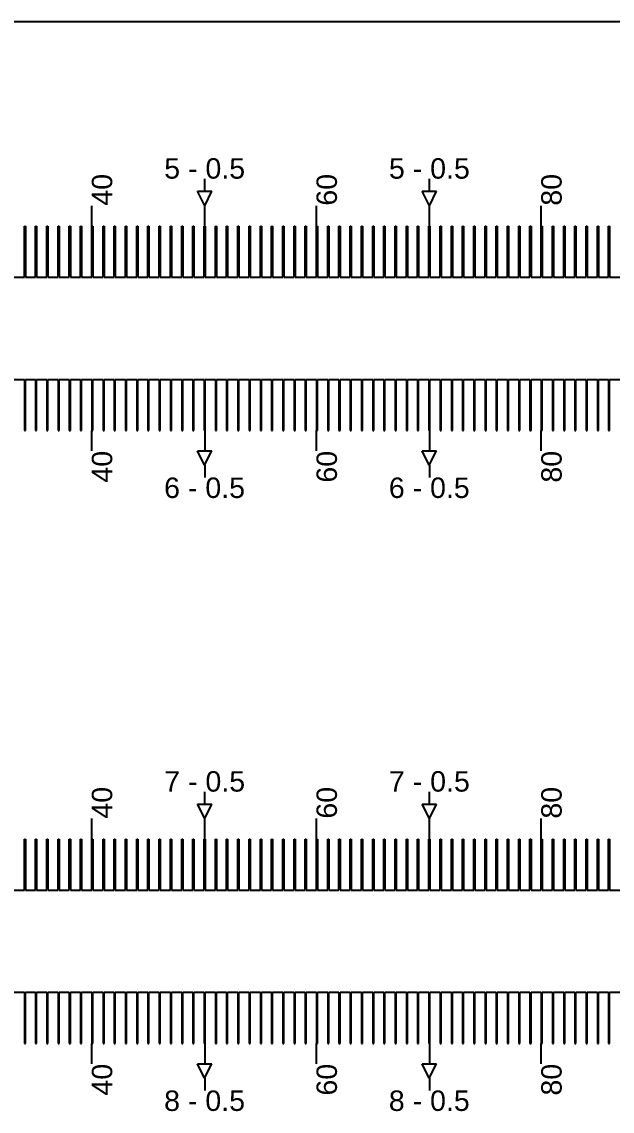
# Model space of a CAD drawing. Extents: x -119394 to 128420, y 74496 to 185496.
# Drawn here: x 41166 to 41455, y 112263 to 112796 of the extents above; entities that cross this region are included whole.
import ezdxf

# ---------------------------------------------------------------- set-up
doc = ezdxf.new("R2010")
doc.units = 13
doc.layers.add('CL - Label-1', color=120, linetype='Continuous')
doc.layers.add('CL - Label-2', color=132, linetype='Continuous')
doc.layers.add('CL - Sub-Micro', color=7, linetype='Continuous', true_color=0x47d1ff)
doc.styles.get("Standard").update_dxf_attribs({"font": 'arial.ttf'})

msp = doc.modelspace()

# ---------------------------------------------------------------- linework, layer by layer
for p, q in [((46680.29, 112795.86), (38030.29, 112795.86)), ((41255.54, 112712.94), (41255.54, 112718.94)), ((41365.54, 112712.94), (41365.54, 112718.94)), ((41200.29, 112695.86), (41200.29, 112705.86)), ((41255.54, 112695.86), (41255.54, 112705.86)), ((41310.29, 112695.86), (41310.29, 112705.86)), ((41365.54, 112695.86), (41365.54, 112705.86)), ((41420.29, 112695.86), (41420.29, 112705.86)), ((41200.29, 112585.86), (41200.29, 112595.86)), ((41255.54, 112595.86), (41255.54, 112585.86)), ((41310.29, 112585.86), (41310.29, 112595.86)), ((41365.54, 112595.86), (41365.54, 112585.86)), ((41420.29, 112585.86), (41420.29, 112595.86)), ((41255.54, 112578.79), (41255.54, 112572.79)), ((41365.54, 112578.79), (41365.54, 112572.79)), ((41255.54, 112412.94), (41255.54, 112418.94)), ((41365.54, 112412.94), (41365.54, 112418.94)), ((41200.29, 112395.86), (41200.29, 112405.86)), ((41255.54, 112395.86), (41255.54, 112405.86)), ((41310.29, 112395.86), (41310.29, 112405.86)), ((41365.54, 112395.86), (41365.54, 112405.86)), ((41420.29, 112395.86), (41420.29, 112405.86)), ((41200.29, 112285.86), (41200.29, 112295.86)), ((41255.54, 112295.86), (41255.54, 112285.86)), ((41310.29, 112285.86), (41310.29, 112295.86)), ((41365.54, 112295.86), (41365.54, 112285.86)), ((41420.29, 112285.86), (41420.29, 112295.86)), ((41255.54, 112278.79), (41255.54, 112272.79)), ((41365.54, 112278.79), (41365.54, 112272.79))]:
    msp.add_line(p, q)
at = {"layer": 'CL - Label-2'}
for p, q in [((41255.54, 112705.86), (41252, 112712.96)), ((41252, 112712.96), (41259.07, 112712.96)), ((41255.54, 112705.86), (41259.07, 112712.96)), ((41365.54, 112705.86), (41362, 112712.96)), ((41362, 112712.96), (41369.07, 112712.96)), ((41365.54, 112705.86), (41369.07, 112712.96)), ((41255.49, 112578.79), (41251.95, 112585.89)), ((41251.95, 112585.89), (41259.02, 112585.89)), ((41255.49, 112578.79), (41259.02, 112585.89)), ((41365.49, 112578.79), (41361.95, 112585.89)), ((41361.95, 112585.89), (41369.02, 112585.89)), ((41365.49, 112578.79), (41369.02, 112585.89)), ((41255.54, 112405.86), (41252, 112412.96)), ((41252, 112412.96), (41259.07, 112412.96)), ((41255.54, 112405.86), (41259.07, 112412.96)), ((41365.54, 112405.86), (41362, 112412.96)), ((41362, 112412.96), (41369.07, 112412.96)), ((41365.54, 112405.86), (41369.07, 112412.96)), ((41255.49, 112278.79), (41251.95, 112285.89)), ((41251.95, 112285.89), (41259.02, 112285.89)), ((41255.49, 112278.79), (41259.02, 112285.89)), ((41365.49, 112278.79), (41361.95, 112285.89)), ((41361.95, 112285.89), (41369.02, 112285.89)), ((41365.49, 112278.79), (41369.02, 112285.89))]:
    msp.add_line(p, q, dxfattribs=at)
at = {"layer": 'CL - Sub-Micro'}
for p, q in [((41167.29, 112670.86), (41167.29, 112695.86)), ((41167.29, 112695.86), (41167.79, 112695.86)), ((41167.79, 112695.86), (41167.79, 112670.86)), ((41172.79, 112670.86), (41172.79, 112695.86)), ((41172.79, 112695.86), (41173.29, 112695.86)), ((41173.29, 112695.86), (41173.29, 112670.86)), ((41178.29, 112670.86), (41178.29, 112695.86)), ((41178.29, 112695.86), (41178.79, 112695.86)), ((41178.79, 112695.86), (41178.79, 112670.86)), ((41183.79, 112670.86), (41183.79, 112695.86)), ((41183.79, 112695.86), (41184.29, 112695.86)), ((41184.29, 112695.86), (41184.29, 112670.86)), ((41189.29, 112670.86), (41189.29, 112695.86)), ((41189.29, 112695.86), (41189.79, 112695.86)), ((41189.79, 112695.86), (41189.79, 112670.86)), ((41194.79, 112670.86), (41194.79, 112695.86)), ((41194.79, 112695.86), (41195.29, 112695.86)), ((41195.29, 112695.86), (41195.29, 112670.86)), ((41200.29, 112670.86), (41200.29, 112695.86)), ((41200.29, 112695.86), (41200.79, 112695.86)), ((41200.79, 112695.86), (41200.79, 112670.86)), ((41205.79, 112670.86), (41205.79, 112695.86)), ((41205.79, 112695.86), (41206.29, 112695.86)), ((41206.29, 112695.86), (41206.29, 112670.86)), ((41211.29, 112670.86), (41211.29, 112695.86)), ((41211.29, 112695.86), (41211.79, 112695.86)), ((41211.79, 112695.86), (41211.79, 112670.86)), ((41216.79, 112670.86), (41216.79, 112695.86)), ((41216.79, 112695.86), (41217.29, 112695.86)), ((41217.29, 112695.86), (41217.29, 112670.86)), ((41222.29, 112670.86), (41222.29, 112695.86)), ((41222.29, 112695.86), (41222.79, 112695.86)), ((41222.79, 112695.86), (41222.79, 112670.86)), ((41227.79, 112670.86), (41227.79, 112695.86)), ((41227.79, 112695.86), (41228.29, 112695.86)), ((41228.29, 112695.86), (41228.29, 112670.86)), ((41233.29, 112670.86), (41233.29, 112695.86)), ((41233.29, 112695.86), (41233.79, 112695.86)), ((41233.79, 112695.86), (41233.79, 112670.86)), ((41238.79, 112670.86), (41238.79, 112695.86)), ((41238.79, 112695.86), (41239.29, 112695.86)), ((41239.29, 112695.86), (41239.29, 112670.86)), ((41244.29, 112670.86), (41244.29, 112695.86)), ((41244.29, 112695.86), (41244.79, 112695.86)), ((41244.79, 112695.86), (41244.79, 112670.86)), ((41249.79, 112670.86), (41249.79, 112695.86)), ((41249.79, 112695.86), (41250.29, 112695.86)), ((41250.29, 112695.86), (41250.29, 112670.86)), ((41255.29, 112670.86), (41255.29, 112695.86)), ((41255.29, 112695.86), (41255.79, 112695.86)), ((41255.79, 112695.86), (41255.79, 112670.86)), ((41260.79, 112670.86), (41260.79, 112695.86)), ((41260.79, 112695.86), (41261.29, 112695.86)), ((41261.29, 112695.86), (41261.29, 112670.86)), ((41266.29, 112670.86), (41266.29, 112695.86)), ((41266.29, 112695.86), (41266.79, 112695.86)), ((41266.79, 112695.86), (41266.79, 112670.86)), ((41271.79, 112670.86), (41271.79, 112695.86)), ((41271.79, 112695.86), (41272.29, 112695.86)), ((41272.29, 112695.86), (41272.29, 112670.86)), ((41277.29, 112670.86), (41277.29, 112695.86)), ((41277.29, 112695.86), (41277.79, 112695.86)), ((41277.79, 112695.86), (41277.79, 112670.86)), ((41282.79, 112670.86), (41282.79, 112695.86)), ((41282.79, 112695.86), (41283.29, 112695.86)), ((41283.29, 112695.86), (41283.29, 112670.86)), ((41288.29, 112670.86), (41288.29, 112695.86)), ((41288.29, 112695.86), (41288.79, 112695.86)), ((41288.79, 112695.86), (41288.79, 112670.86)), ((41293.79, 112670.86), (41293.79, 112695.86)), ((41293.79, 112695.86), (41294.29, 112695.86)), ((41294.29, 112695.86), (41294.29, 112670.86)), ((41299.29, 112670.86), (41299.29, 112695.86)), ((41299.29, 112695.86), (41299.79, 112695.86)), ((41299.79, 112695.86), (41299.79, 112670.86)), ((41304.79, 112670.86), (41304.79, 112695.86)), ((41304.79, 112695.86), (41305.29, 112695.86)), ((41305.29, 112695.86), (41305.29, 112670.86)), ((41310.29, 112670.86), (41310.29, 112695.86)), ((41310.29, 112695.86), (41310.79, 112695.86)), ((41310.79, 112695.86), (41310.79, 112670.86)), ((41315.79, 112670.86), (41315.79, 112695.86)), ((41315.79, 112695.86), (41316.29, 112695.86)), ((41316.29, 112695.86), (41316.29, 112670.86)), ((41321.29, 112670.86), (41321.29, 112695.86)), ((41321.29, 112695.86), (41321.79, 112695.86)), ((41321.79, 112695.86), (41321.79, 112670.86)), ((41326.79, 112670.86), (41326.79, 112695.86)), ((41326.79, 112695.86), (41327.29, 112695.86)), ((41327.29, 112695.86), (41327.29, 112670.86)), ((41332.29, 112670.86), (41332.29, 112695.86)), ((41332.29, 112695.86), (41332.79, 112695.86)), ((41332.79, 112695.86), (41332.79, 112670.86)), ((41337.79, 112670.86), (41337.79, 112695.86)), ((41337.79, 112695.86), (41338.29, 112695.86)), ((41338.29, 112695.86), (41338.29, 112670.86)), ((41343.29, 112670.86), (41343.29, 112695.86)), ((41343.29, 112695.86), (41343.79, 112695.86)), ((41343.79, 112695.86), (41343.79, 112670.86)), ((41348.79, 112670.86), (41348.79, 112695.86)), ((41348.79, 112695.86), (41349.29, 112695.86)), ((41349.29, 112695.86), (41349.29, 112670.86)), ((41354.29, 112670.86), (41354.29, 112695.86)), ((41354.29, 112695.86), (41354.79, 112695.86)), ((41354.79, 112695.86), (41354.79, 112670.86)), ((41359.79, 112670.86), (41359.79, 112695.86)), ((41359.79, 112695.86), (41360.29, 112695.86)), ((41360.29, 112695.86), (41360.29, 112670.86)), ((41365.29, 112670.86), (41365.29, 112695.86)), ((41365.29, 112695.86), (41365.79, 112695.86)), ((41365.79, 112695.86), (41365.79, 112670.86)), ((41370.79, 112670.86), (41370.79, 112695.86)), ((41370.79, 112695.86), (41371.29, 112695.86)), ((41371.29, 112695.86), (41371.29, 112670.86)), ((41376.29, 112670.86), (41376.29, 112695.86)), ((41376.29, 112695.86), (41376.79, 112695.86)), ((41376.79, 112695.86), (41376.79, 112670.86)), ((41381.79, 112670.86), (41381.79, 112695.86)), ((41381.79, 112695.86), (41382.29, 112695.86)), ((41382.29, 112695.86), (41382.29, 112670.86)), ((41387.29, 112670.86), (41387.29, 112695.86)), ((41387.29, 112695.86), (41387.79, 112695.86)), ((41387.79, 112695.86), (41387.79, 112670.86)), ((41392.79, 112670.86), (41392.79, 112695.86)), ((41392.79, 112695.86), (41393.29, 112695.86)), ((41393.29, 112695.86), (41393.29, 112670.86)), ((41398.29, 112670.86), (41398.29, 112695.86)), ((41398.29, 112695.86), (41398.79, 112695.86)), ((41398.79, 112695.86), (41398.79, 112670.86)), ((41403.79, 112670.86), (41403.79, 112695.86)), ((41403.79, 112695.86), (41404.29, 112695.86)), ((41404.29, 112695.86), (41404.29, 112670.86)), ((41409.29, 112670.86), (41409.29, 112695.86)), ((41409.29, 112695.86), (41409.79, 112695.86)), ((41409.79, 112695.86), (41409.79, 112670.86)), ((41414.79, 112670.86), (41414.79, 112695.86)), ((41414.79, 112695.86), (41415.29, 112695.86)), ((41415.29, 112695.86), (41415.29, 112670.86)), ((41420.29, 112670.86), (41420.29, 112695.86)), ((41420.29, 112695.86), (41420.79, 112695.86)), ((41420.79, 112695.86), (41420.79, 112670.86)), ((41425.79, 112670.86), (41425.79, 112695.86)), ((41425.79, 112695.86), (41426.29, 112695.86)), ((41426.29, 112695.86), (41426.29, 112670.86)), ((41431.29, 112670.86), (41431.29, 112695.86)), ((41431.29, 112695.86), (41431.79, 112695.86)), ((41431.79, 112695.86), (41431.79, 112670.86)), ((41436.79, 112670.86), (41436.79, 112695.86)), ((41436.79, 112695.86), (41437.29, 112695.86)), ((41437.29, 112695.86), (41437.29, 112670.86)), ((41442.29, 112670.86), (41442.29, 112695.86)), ((41442.29, 112695.86), (41442.79, 112695.86)), ((41442.79, 112695.86), (41442.79, 112670.86)), ((41447.79, 112670.86), (41447.79, 112695.86)), ((41447.79, 112695.86), (41448.29, 112695.86)), ((41448.29, 112695.86), (41448.29, 112670.86)), ((41453.29, 112670.86), (41453.29, 112695.86)), ((41453.29, 112695.86), (41453.79, 112695.86)), ((41453.79, 112695.86), (41453.79, 112670.86)), ((41162.29, 112670.86), (41167.29, 112670.86)), ((41167.79, 112670.86), (41172.79, 112670.86)), ((41173.29, 112670.86), (41178.29, 112670.86)), ((41178.79, 112670.86), (41183.79, 112670.86)), ((41184.29, 112670.86), (41189.29, 112670.86)), ((41189.79, 112670.86), (41194.79, 112670.86)), ((41195.29, 112670.86), (41200.29, 112670.86)), ((41200.79, 112670.86), (41205.79, 112670.86)), ((41206.29, 112670.86), (41211.29, 112670.86)), ((41211.79, 112670.86), (41216.79, 112670.86)), ((41217.29, 112670.86), (41222.29, 112670.86)), ((41222.79, 112670.86), (41227.79, 112670.86)), ((41228.29, 112670.86), (41233.29, 112670.86)), ((41233.79, 112670.86), (41238.79, 112670.86)), ((41239.29, 112670.86), (41244.29, 112670.86)), ((41244.79, 112670.86), (41249.79, 112670.86)), ((41250.29, 112670.86), (41255.29, 112670.86)), ((41255.79, 112670.86), (41260.79, 112670.86)), ((41261.29, 112670.86), (41266.29, 112670.86)), ((41266.79, 112670.86), (41271.79, 112670.86)), ((41272.29, 112670.86), (41277.29, 112670.86)), ((41277.79, 112670.86), (41282.79, 112670.86)), ((41283.29, 112670.86), (41288.29, 112670.86)), ((41288.79, 112670.86), (41293.79, 112670.86)), ((41294.29, 112670.86), (41299.29, 112670.86)), ((41299.79, 112670.86), (41304.79, 112670.86)), ((41305.29, 112670.86), (41310.29, 112670.86)), ((41310.79, 112670.86), (41315.79, 112670.86)), ((41316.29, 112670.86), (41321.29, 112670.86)), ((41321.79, 112670.86), (41326.79, 112670.86)), ((41327.29, 112670.86), (41332.29, 112670.86)), ((41332.79, 112670.86), (41337.79, 112670.86)), ((41338.29, 112670.86), (41343.29, 112670.86)), ((41343.79, 112670.86), (41348.79, 112670.86)), ((41349.29, 112670.86), (41354.29, 112670.86)), ((41354.79, 112670.86), (41359.79, 112670.86)), ((41360.29, 112670.86), (41365.29, 112670.86)), ((41365.79, 112670.86), (41370.79, 112670.86)), ((41371.29, 112670.86), (41376.29, 112670.86)), ((41376.79, 112670.86), (41381.79, 112670.86)), ((41382.29, 112670.86), (41387.29, 112670.86)), ((41387.79, 112670.86), (41392.79, 112670.86)), ((41393.29, 112670.86), (41398.29, 112670.86)), ((41398.79, 112670.86), (41403.79, 112670.86)), ((41404.29, 112670.86), (41409.29, 112670.86)), ((41409.79, 112670.86), (41414.79, 112670.86)), ((41415.29, 112670.86), (41420.29, 112670.86)), ((41420.79, 112670.86), (41425.79, 112670.86)), ((41426.29, 112670.86), (41431.29, 112670.86)), ((41431.79, 112670.86), (41436.79, 112670.86)), ((41437.29, 112670.86), (41442.29, 112670.86)), ((41442.79, 112670.86), (41447.79, 112670.86)), ((41448.29, 112670.86), (41453.29, 112670.86)), ((41453.79, 112670.86), (41458.79, 112670.86)), ((41162.29, 112620.86), (41167.29, 112620.86)), ((41167.29, 112620.86), (41167.29, 112595.86)), ((41167.79, 112595.86), (41167.79, 112620.86)), ((41167.79, 112620.86), (41172.79, 112620.86)), ((41172.79, 112620.86), (41172.79, 112595.86)), ((41173.29, 112595.86), (41173.29, 112620.86)), ((41173.29, 112620.86), (41178.29, 112620.86)), ((41178.29, 112620.86), (41178.29, 112595.86)), ((41178.79, 112595.86), (41178.79, 112620.86)), ((41178.79, 112620.86), (41183.79, 112620.86)), ((41183.79, 112620.86), (41183.79, 112595.86)), ((41184.29, 112595.86), (41184.29, 112620.86)), ((41184.29, 112620.86), (41189.29, 112620.86)), ((41189.29, 112620.86), (41189.29, 112595.86)), ((41189.79, 112595.86), (41189.79, 112620.86)), ((41189.79, 112620.86), (41194.79, 112620.86)), ((41194.79, 112620.86), (41194.79, 112595.86)), ((41195.29, 112595.86), (41195.29, 112620.86)), ((41195.29, 112620.86), (41200.29, 112620.86)), ((41200.29, 112620.86), (41200.29, 112595.86)), ((41200.79, 112595.86), (41200.79, 112620.86)), ((41200.79, 112620.86), (41205.79, 112620.86)), ((41205.79, 112620.86), (41205.79, 112595.86)), ((41206.29, 112595.86), (41206.29, 112620.86)), ((41206.29, 112620.86), (41211.29, 112620.86)), ((41211.29, 112620.86), (41211.29, 112595.86)), ((41211.79, 112595.86), (41211.79, 112620.86)), ((41211.79, 112620.86), (41216.79, 112620.86)), ((41216.79, 112620.86), (41216.79, 112595.86)), ((41217.29, 112595.86), (41217.29, 112620.86)), ((41217.29, 112620.86), (41222.29, 112620.86)), ((41222.29, 112620.86), (41222.29, 112595.86)), ((41222.79, 112595.86), (41222.79, 112620.86)), ((41222.79, 112620.86), (41227.79, 112620.86)), ((41227.79, 112620.86), (41227.79, 112595.86)), ((41228.29, 112595.86), (41228.29, 112620.86)), ((41228.29, 112620.86), (41233.29, 112620.86)), ((41233.29, 112620.86), (41233.29, 112595.86)), ((41233.79, 112595.86), (41233.79, 112620.86)), ((41233.79, 112620.86), (41238.79, 112620.86)), ((41238.79, 112620.86), (41238.79, 112595.86)), ((41239.29, 112595.86), (41239.29, 112620.86)), ((41239.29, 112620.86), (41244.29, 112620.86)), ((41244.29, 112620.86), (41244.29, 112595.86)), ((41244.79, 112595.86), (41244.79, 112620.86)), ((41244.79, 112620.86), (41249.79, 112620.86)), ((41249.79, 112620.86), (41249.79, 112595.86)), ((41250.29, 112595.86), (41250.29, 112620.86)), ((41250.29, 112620.86), (41255.29, 112620.86)), ((41255.29, 112620.86), (41255.29, 112595.86)), ((41255.79, 112595.86), (41255.79, 112620.86)), ((41255.79, 112620.86), (41260.79, 112620.86)), ((41260.79, 112620.86), (41260.79, 112595.86)), ((41261.29, 112595.86), (41261.29, 112620.86)), ((41261.29, 112620.86), (41266.29, 112620.86)), ((41266.29, 112620.86), (41266.29, 112595.86)), ((41266.79, 112595.86), (41266.79, 112620.86)), ((41266.79, 112620.86), (41271.79, 112620.86)), ((41271.79, 112620.86), (41271.79, 112595.86)), ((41272.29, 112595.86), (41272.29, 112620.86)), ((41272.29, 112620.86), (41277.29, 112620.86)), ((41277.29, 112620.86), (41277.29, 112595.86)), ((41277.79, 112595.86), (41277.79, 112620.86)), ((41277.79, 112620.86), (41282.79, 112620.86)), ((41282.79, 112620.86), (41282.79, 112595.86)), ((41283.29, 112595.86), (41283.29, 112620.86)), ((41283.29, 112620.86), (41288.29, 112620.86)), ((41288.29, 112620.86), (41288.29, 112595.86)), ((41288.79, 112595.86), (41288.79, 112620.86)), ((41288.79, 112620.86), (41293.79, 112620.86)), ((41293.79, 112620.86), (41293.79, 112595.86)), ((41294.29, 112595.86), (41294.29, 112620.86)), ((41294.29, 112620.86), (41299.29, 112620.86)), ((41299.29, 112620.86), (41299.29, 112595.86)), ((41299.79, 112595.86), (41299.79, 112620.86)), ((41299.79, 112620.86), (41304.79, 112620.86)), ((41304.79, 112620.86), (41304.79, 112595.86)), ((41305.29, 112595.86), (41305.29, 112620.86)), ((41305.29, 112620.86), (41310.29, 112620.86)), ((41310.29, 112620.86), (41310.29, 112595.86)), ((41310.79, 112595.86), (41310.79, 112620.86)), ((41310.79, 112620.86), (41315.79, 112620.86)), ((41315.79, 112620.86), (41315.79, 112595.86)), ((41316.29, 112595.86), (41316.29, 112620.86)), ((41316.29, 112620.86), (41321.29, 112620.86)), ((41321.29, 112620.86), (41321.29, 112595.86)), ((41321.79, 112595.86), (41321.79, 112620.86)), ((41321.79, 112620.86), (41326.79, 112620.86)), ((41326.79, 112620.86), (41326.79, 112595.86)), ((41327.29, 112595.86), (41327.29, 112620.86)), ((41327.29, 112620.86), (41332.29, 112620.86)), ((41332.29, 112620.86), (41332.29, 112595.86)), ((41332.79, 112595.86), (41332.79, 112620.86)), ((41332.79, 112620.86), (41337.79, 112620.86)), ((41337.79, 112620.86), (41337.79, 112595.86)), ((41338.29, 112595.86), (41338.29, 112620.86)), ((41338.29, 112620.86), (41343.29, 112620.86)), ((41343.29, 112620.86), (41343.29, 112595.86)), ((41343.79, 112595.86), (41343.79, 112620.86)), ((41343.79, 112620.86), (41348.79, 112620.86)), ((41348.79, 112620.86), (41348.79, 112595.86)), ((41349.29, 112595.86), (41349.29, 112620.86)), ((41349.29, 112620.86), (41354.29, 112620.86)), ((41354.29, 112620.86), (41354.29, 112595.86)), ((41354.79, 112595.86), (41354.79, 112620.86)), ((41354.79, 112620.86), (41359.79, 112620.86)), ((41359.79, 112620.86), (41359.79, 112595.86)), ((41360.29, 112595.86), (41360.29, 112620.86)), ((41360.29, 112620.86), (41365.29, 112620.86)), ((41365.29, 112620.86), (41365.29, 112595.86)), ((41365.79, 112595.86), (41365.79, 112620.86)), ((41365.79, 112620.86), (41370.79, 112620.86)), ((41370.79, 112620.86), (41370.79, 112595.86)), ((41371.29, 112595.86), (41371.29, 112620.86)), ((41371.29, 112620.86), (41376.29, 112620.86)), ((41376.29, 112620.86), (41376.29, 112595.86)), ((41376.79, 112595.86), (41376.79, 112620.86)), ((41376.79, 112620.86), (41381.79, 112620.86)), ((41381.79, 112620.86), (41381.79, 112595.86)), ((41382.29, 112595.86), (41382.29, 112620.86)), ((41382.29, 112620.86), (41387.29, 112620.86)), ((41387.29, 112620.86), (41387.29, 112595.86)), ((41387.79, 112595.86), (41387.79, 112620.86)), ((41387.79, 112620.86), (41392.79, 112620.86)), ((41392.79, 112620.86), (41392.79, 112595.86)), ((41393.29, 112595.86), (41393.29, 112620.86)), ((41393.29, 112620.86), (41398.29, 112620.86)), ((41398.29, 112620.86), (41398.29, 112595.86)), ((41398.79, 112595.86), (41398.79, 112620.86)), ((41398.79, 112620.86), (41403.79, 112620.86)), ((41403.79, 112620.86), (41403.79, 112595.86)), ((41404.29, 112595.86), (41404.29, 112620.86)), ((41404.29, 112620.86), (41409.29, 112620.86)), ((41409.29, 112620.86), (41409.29, 112595.86)), ((41409.79, 112595.86), (41409.79, 112620.86)), ((41409.79, 112620.86), (41414.79, 112620.86)), ((41414.79, 112620.86), (41414.79, 112595.86)), ((41415.29, 112595.86), (41415.29, 112620.86)), ((41415.29, 112620.86), (41420.29, 112620.86)), ((41420.29, 112620.86), (41420.29, 112595.86)), ((41420.79, 112595.86), (41420.79, 112620.86)), ((41420.79, 112620.86), (41425.79, 112620.86)), ((41425.79, 112620.86), (41425.79, 112595.86)), ((41426.29, 112595.86), (41426.29, 112620.86)), ((41426.29, 112620.86), (41431.29, 112620.86)), ((41431.29, 112620.86), (41431.29, 112595.86)), ((41431.79, 112595.86), (41431.79, 112620.86)), ((41431.79, 112620.86), (41436.79, 112620.86)), ((41436.79, 112620.86), (41436.79, 112595.86)), ((41437.29, 112595.86), (41437.29, 112620.86)), ((41437.29, 112620.86), (41442.29, 112620.86)), ((41442.29, 112620.86), (41442.29, 112595.86)), ((41442.79, 112595.86), (41442.79, 112620.86)), ((41442.79, 112620.86), (41447.79, 112620.86)), ((41447.79, 112620.86), (41447.79, 112595.86)), ((41448.29, 112595.86), (41448.29, 112620.86)), ((41448.29, 112620.86), (41453.29, 112620.86)), ((41453.29, 112620.86), (41453.29, 112595.86)), ((41453.79, 112595.86), (41453.79, 112620.86)), ((41453.79, 112620.86), (41458.79, 112620.86)), ((41167.29, 112595.86), (41167.79, 112595.86)), ((41172.79, 112595.86), (41173.29, 112595.86)), ((41178.29, 112595.86), (41178.79, 112595.86)), ((41183.79, 112595.86), (41184.29, 112595.86)), ((41189.29, 112595.86), (41189.79, 112595.86)), ((41194.79, 112595.86), (41195.29, 112595.86)), ((41200.29, 112595.86), (41200.79, 112595.86)), ((41205.79, 112595.86), (41206.29, 112595.86)), ((41211.29, 112595.86), (41211.79, 112595.86)), ((41216.79, 112595.86), (41217.29, 112595.86)), ((41222.29, 112595.86), (41222.79, 112595.86)), ((41227.79, 112595.86), (41228.29, 112595.86)), ((41233.29, 112595.86), (41233.79, 112595.86)), ((41238.79, 112595.86), (41239.29, 112595.86)), ((41244.29, 112595.86), (41244.79, 112595.86)), ((41249.79, 112595.86), (41250.29, 112595.86)), ((41255.29, 112595.86), (41255.79, 112595.86)), ((41260.79, 112595.86), (41261.29, 112595.86)), ((41266.29, 112595.86), (41266.79, 112595.86)), ((41271.79, 112595.86), (41272.29, 112595.86)), ((41277.29, 112595.86), (41277.79, 112595.86)), ((41282.79, 112595.86), (41283.29, 112595.86)), ((41288.29, 112595.86), (41288.79, 112595.86)), ((41293.79, 112595.86), (41294.29, 112595.86)), ((41299.29, 112595.86), (41299.79, 112595.86)), ((41304.79, 112595.86), (41305.29, 112595.86)), ((41310.29, 112595.86), (41310.79, 112595.86)), ((41315.79, 112595.86), (41316.29, 112595.86)), ((41321.29, 112595.86), (41321.79, 112595.86)), ((41326.79, 112595.86), (41327.29, 112595.86)), ((41332.29, 112595.86), (41332.79, 112595.86)), ((41337.79, 112595.86), (41338.29, 112595.86)), ((41343.29, 112595.86), (41343.79, 112595.86)), ((41348.79, 112595.86), (41349.29, 112595.86)), ((41354.29, 112595.86), (41354.79, 112595.86)), ((41359.79, 112595.86), (41360.29, 112595.86)), ((41365.29, 112595.86), (41365.79, 112595.86)), ((41370.79, 112595.86), (41371.29, 112595.86)), ((41376.29, 112595.86), (41376.79, 112595.86)), ((41381.79, 112595.86), (41382.29, 112595.86)), ((41387.29, 112595.86), (41387.79, 112595.86)), ((41392.79, 112595.86), (41393.29, 112595.86)), ((41398.29, 112595.86), (41398.79, 112595.86)), ((41403.79, 112595.86), (41404.29, 112595.86)), ((41409.29, 112595.86), (41409.79, 112595.86)), ((41414.79, 112595.86), (41415.29, 112595.86)), ((41420.29, 112595.86), (41420.79, 112595.86)), ((41425.79, 112595.86), (41426.29, 112595.86)), ((41431.29, 112595.86), (41431.79, 112595.86)), ((41436.79, 112595.86), (41437.29, 112595.86)), ((41442.29, 112595.86), (41442.79, 112595.86)), ((41447.79, 112595.86), (41448.29, 112595.86)), ((41453.29, 112595.86), (41453.79, 112595.86)), ((41167.29, 112370.86), (41167.29, 112395.86)), ((41167.29, 112395.86), (41167.79, 112395.86)), ((41167.79, 112395.86), (41167.79, 112370.86)), ((41172.79, 112370.86), (41172.79, 112395.86)), ((41172.79, 112395.86), (41173.29, 112395.86)), ((41173.29, 112395.86), (41173.29, 112370.86)), ((41178.29, 112370.86), (41178.29, 112395.86)), ((41178.29, 112395.86), (41178.79, 112395.86)), ((41178.79, 112395.86), (41178.79, 112370.86)), ((41183.79, 112370.86), (41183.79, 112395.86)), ((41183.79, 112395.86), (41184.29, 112395.86)), ((41184.29, 112395.86), (41184.29, 112370.86)), ((41189.29, 112370.86), (41189.29, 112395.86)), ((41189.29, 112395.86), (41189.79, 112395.86)), ((41189.79, 112395.86), (41189.79, 112370.86)), ((41194.79, 112370.86), (41194.79, 112395.86)), ((41194.79, 112395.86), (41195.29, 112395.86)), ((41195.29, 112395.86), (41195.29, 112370.86)), ((41200.29, 112370.86), (41200.29, 112395.86)), ((41200.29, 112395.86), (41200.79, 112395.86)), ((41200.79, 112395.86), (41200.79, 112370.86)), ((41205.79, 112370.86), (41205.79, 112395.86)), ((41205.79, 112395.86), (41206.29, 112395.86)), ((41206.29, 112395.86), (41206.29, 112370.86)), ((41211.29, 112370.86), (41211.29, 112395.86)), ((41211.29, 112395.86), (41211.79, 112395.86)), ((41211.79, 112395.86), (41211.79, 112370.86)), ((41216.79, 112370.86), (41216.79, 112395.86)), ((41216.79, 112395.86), (41217.29, 112395.86)), ((41217.29, 112395.86), (41217.29, 112370.86)), ((41222.29, 112370.86), (41222.29, 112395.86)), ((41222.29, 112395.86), (41222.79, 112395.86)), ((41222.79, 112395.86), (41222.79, 112370.86)), ((41227.79, 112370.86), (41227.79, 112395.86)), ((41227.79, 112395.86), (41228.29, 112395.86)), ((41228.29, 112395.86), (41228.29, 112370.86)), ((41233.29, 112370.86), (41233.29, 112395.86)), ((41233.29, 112395.86), (41233.79, 112395.86)), ((41233.79, 112395.86), (41233.79, 112370.86)), ((41238.79, 112370.86), (41238.79, 112395.86)), ((41238.79, 112395.86), (41239.29, 112395.86)), ((41239.29, 112395.86), (41239.29, 112370.86)), ((41244.29, 112370.86), (41244.29, 112395.86)), ((41244.29, 112395.86), (41244.79, 112395.86)), ((41244.79, 112395.86), (41244.79, 112370.86)), ((41249.79, 112370.86), (41249.79, 112395.86)), ((41249.79, 112395.86), (41250.29, 112395.86)), ((41250.29, 112395.86), (41250.29, 112370.86)), ((41255.29, 112370.86), (41255.29, 112395.86)), ((41255.29, 112395.86), (41255.79, 112395.86)), ((41255.79, 112395.86), (41255.79, 112370.86)), ((41260.79, 112370.86), (41260.79, 112395.86)), ((41260.79, 112395.86), (41261.29, 112395.86)), ((41261.29, 112395.86), (41261.29, 112370.86)), ((41266.29, 112370.86), (41266.29, 112395.86)), ((41266.29, 112395.86), (41266.79, 112395.86)), ((41266.79, 112395.86), (41266.79, 112370.86)), ((41271.79, 112370.86), (41271.79, 112395.86)), ((41271.79, 112395.86), (41272.29, 112395.86)), ((41272.29, 112395.86), (41272.29, 112370.86)), ((41277.29, 112370.86), (41277.29, 112395.86)), ((41277.29, 112395.86), (41277.79, 112395.86)), ((41277.79, 112395.86), (41277.79, 112370.86)), ((41282.79, 112370.86), (41282.79, 112395.86)), ((41282.79, 112395.86), (41283.29, 112395.86)), ((41283.29, 112395.86), (41283.29, 112370.86)), ((41288.29, 112370.86), (41288.29, 112395.86)), ((41288.29, 112395.86), (41288.79, 112395.86)), ((41288.79, 112395.86), (41288.79, 112370.86)), ((41293.79, 112370.86), (41293.79, 112395.86)), ((41293.79, 112395.86), (41294.29, 112395.86)), ((41294.29, 112395.86), (41294.29, 112370.86)), ((41299.29, 112370.86), (41299.29, 112395.86)), ((41299.29, 112395.86), (41299.79, 112395.86)), ((41299.79, 112395.86), (41299.79, 112370.86)), ((41304.79, 112370.86), (41304.79, 112395.86)), ((41304.79, 112395.86), (41305.29, 112395.86)), ((41305.29, 112395.86), (41305.29, 112370.86)), ((41310.29, 112370.86), (41310.29, 112395.86)), ((41310.29, 112395.86), (41310.79, 112395.86)), ((41310.79, 112395.86), (41310.79, 112370.86)), ((41315.79, 112370.86), (41315.79, 112395.86)), ((41315.79, 112395.86), (41316.29, 112395.86)), ((41316.29, 112395.86), (41316.29, 112370.86)), ((41321.29, 112370.86), (41321.29, 112395.86)), ((41321.29, 112395.86), (41321.79, 112395.86)), ((41321.79, 112395.86), (41321.79, 112370.86)), ((41326.79, 112370.86), (41326.79, 112395.86)), ((41326.79, 112395.86), (41327.29, 112395.86)), ((41327.29, 112395.86), (41327.29, 112370.86)), ((41332.29, 112370.86), (41332.29, 112395.86)), ((41332.29, 112395.86), (41332.79, 112395.86)), ((41332.79, 112395.86), (41332.79, 112370.86)), ((41337.79, 112370.86), (41337.79, 112395.86)), ((41337.79, 112395.86), (41338.29, 112395.86)), ((41338.29, 112395.86), (41338.29, 112370.86)), ((41343.29, 112370.86), (41343.29, 112395.86)), ((41343.29, 112395.86), (41343.79, 112395.86)), ((41343.79, 112395.86), (41343.79, 112370.86)), ((41348.79, 112370.86), (41348.79, 112395.86)), ((41348.79, 112395.86), (41349.29, 112395.86)), ((41349.29, 112395.86), (41349.29, 112370.86)), ((41354.29, 112370.86), (41354.29, 112395.86)), ((41354.29, 112395.86), (41354.79, 112395.86)), ((41354.79, 112395.86), (41354.79, 112370.86)), ((41359.79, 112370.86), (41359.79, 112395.86)), ((41359.79, 112395.86), (41360.29, 112395.86)), ((41360.29, 112395.86), (41360.29, 112370.86)), ((41365.29, 112370.86), (41365.29, 112395.86)), ((41365.29, 112395.86), (41365.79, 112395.86)), ((41365.79, 112395.86), (41365.79, 112370.86)), ((41370.79, 112370.86), (41370.79, 112395.86)), ((41370.79, 112395.86), (41371.29, 112395.86)), ((41371.29, 112395.86), (41371.29, 112370.86)), ((41376.29, 112370.86), (41376.29, 112395.86)), ((41376.29, 112395.86), (41376.79, 112395.86)), ((41376.79, 112395.86), (41376.79, 112370.86)), ((41381.79, 112370.86), (41381.79, 112395.86)), ((41381.79, 112395.86), (41382.29, 112395.86)), ((41382.29, 112395.86), (41382.29, 112370.86)), ((41387.29, 112370.86), (41387.29, 112395.86)), ((41387.29, 112395.86), (41387.79, 112395.86)), ((41387.79, 112395.86), (41387.79, 112370.86)), ((41392.79, 112370.86), (41392.79, 112395.86)), ((41392.79, 112395.86), (41393.29, 112395.86)), ((41393.29, 112395.86), (41393.29, 112370.86)), ((41398.29, 112370.86), (41398.29, 112395.86)), ((41398.29, 112395.86), (41398.79, 112395.86)), ((41398.79, 112395.86), (41398.79, 112370.86)), ((41403.79, 112370.86), (41403.79, 112395.86)), ((41403.79, 112395.86), (41404.29, 112395.86)), ((41404.29, 112395.86), (41404.29, 112370.86)), ((41409.29, 112370.86), (41409.29, 112395.86)), ((41409.29, 112395.86), (41409.79, 112395.86)), ((41409.79, 112395.86), (41409.79, 112370.86)), ((41414.79, 112370.86), (41414.79, 112395.86)), ((41414.79, 112395.86), (41415.29, 112395.86)), ((41415.29, 112395.86), (41415.29, 112370.86)), ((41420.29, 112370.86), (41420.29, 112395.86)), ((41420.29, 112395.86), (41420.79, 112395.86)), ((41420.79, 112395.86), (41420.79, 112370.86)), ((41425.79, 112370.86), (41425.79, 112395.86)), ((41425.79, 112395.86), (41426.29, 112395.86)), ((41426.29, 112395.86), (41426.29, 112370.86)), ((41431.29, 112370.86), (41431.29, 112395.86)), ((41431.29, 112395.86), (41431.79, 112395.86)), ((41431.79, 112395.86), (41431.79, 112370.86)), ((41436.79, 112370.86), (41436.79, 112395.86)), ((41436.79, 112395.86), (41437.29, 112395.86)), ((41437.29, 112395.86), (41437.29, 112370.86)), ((41442.29, 112370.86), (41442.29, 112395.86)), ((41442.29, 112395.86), (41442.79, 112395.86)), ((41442.79, 112395.86), (41442.79, 112370.86)), ((41447.79, 112370.86), (41447.79, 112395.86)), ((41447.79, 112395.86), (41448.29, 112395.86)), ((41448.29, 112395.86), (41448.29, 112370.86)), ((41453.29, 112370.86), (41453.29, 112395.86)), ((41453.29, 112395.86), (41453.79, 112395.86)), ((41453.79, 112395.86), (41453.79, 112370.86)), ((41162.29, 112370.86), (41167.29, 112370.86)), ((41167.79, 112370.86), (41172.79, 112370.86)), ((41173.29, 112370.86), (41178.29, 112370.86)), ((41178.79, 112370.86), (41183.79, 112370.86)), ((41184.29, 112370.86), (41189.29, 112370.86)), ((41189.79, 112370.86), (41194.79, 112370.86)), ((41195.29, 112370.86), (41200.29, 112370.86)), ((41200.79, 112370.86), (41205.79, 112370.86)), ((41206.29, 112370.86), (41211.29, 112370.86)), ((41211.79, 112370.86), (41216.79, 112370.86)), ((41217.29, 112370.86), (41222.29, 112370.86)), ((41222.79, 112370.86), (41227.79, 112370.86)), ((41228.29, 112370.86), (41233.29, 112370.86)), ((41233.79, 112370.86), (41238.79, 112370.86)), ((41239.29, 112370.86), (41244.29, 112370.86)), ((41244.79, 112370.86), (41249.79, 112370.86)), ((41250.29, 112370.86), (41255.29, 112370.86)), ((41255.79, 112370.86), (41260.79, 112370.86)), ((41261.29, 112370.86), (41266.29, 112370.86)), ((41266.79, 112370.86), (41271.79, 112370.86)), ((41272.29, 112370.86), (41277.29, 112370.86)), ((41277.79, 112370.86), (41282.79, 112370.86)), ((41283.29, 112370.86), (41288.29, 112370.86)), ((41288.79, 112370.86), (41293.79, 112370.86)), ((41294.29, 112370.86), (41299.29, 112370.86)), ((41299.79, 112370.86), (41304.79, 112370.86)), ((41305.29, 112370.86), (41310.29, 112370.86)), ((41310.79, 112370.86), (41315.79, 112370.86)), ((41316.29, 112370.86), (41321.29, 112370.86)), ((41321.79, 112370.86), (41326.79, 112370.86)), ((41327.29, 112370.86), (41332.29, 112370.86)), ((41332.79, 112370.86), (41337.79, 112370.86)), ((41338.29, 112370.86), (41343.29, 112370.86)), ((41343.79, 112370.86), (41348.79, 112370.86)), ((41349.29, 112370.86), (41354.29, 112370.86)), ((41354.79, 112370.86), (41359.79, 112370.86)), ((41360.29, 112370.86), (41365.29, 112370.86)), ((41365.79, 112370.86), (41370.79, 112370.86)), ((41371.29, 112370.86), (41376.29, 112370.86)), ((41376.79, 112370.86), (41381.79, 112370.86)), ((41382.29, 112370.86), (41387.29, 112370.86)), ((41387.79, 112370.86), (41392.79, 112370.86)), ((41393.29, 112370.86), (41398.29, 112370.86)), ((41398.79, 112370.86), (41403.79, 112370.86)), ((41404.29, 112370.86), (41409.29, 112370.86)), ((41409.79, 112370.86), (41414.79, 112370.86)), ((41415.29, 112370.86), (41420.29, 112370.86)), ((41420.79, 112370.86), (41425.79, 112370.86)), ((41426.29, 112370.86), (41431.29, 112370.86)), ((41431.79, 112370.86), (41436.79, 112370.86)), ((41437.29, 112370.86), (41442.29, 112370.86)), ((41442.79, 112370.86), (41447.79, 112370.86)), ((41448.29, 112370.86), (41453.29, 112370.86)), ((41453.79, 112370.86), (41458.79, 112370.86)), ((41162.29, 112320.86), (41167.29, 112320.86)), ((41167.29, 112320.86), (41167.29, 112295.86)), ((41167.79, 112295.86), (41167.79, 112320.86)), ((41167.79, 112320.86), (41172.79, 112320.86)), ((41172.79, 112320.86), (41172.79, 112295.86)), ((41173.29, 112295.86), (41173.29, 112320.86)), ((41173.29, 112320.86), (41178.29, 112320.86)), ((41178.29, 112320.86), (41178.29, 112295.86)), ((41178.79, 112295.86), (41178.79, 112320.86)), ((41178.79, 112320.86), (41183.79, 112320.86)), ((41183.79, 112320.86), (41183.79, 112295.86)), ((41184.29, 112295.86), (41184.29, 112320.86)), ((41184.29, 112320.86), (41189.29, 112320.86)), ((41189.29, 112320.86), (41189.29, 112295.86)), ((41189.79, 112295.86), (41189.79, 112320.86)), ((41189.79, 112320.86), (41194.79, 112320.86)), ((41194.79, 112320.86), (41194.79, 112295.86)), ((41195.29, 112295.86), (41195.29, 112320.86)), ((41195.29, 112320.86), (41200.29, 112320.86)), ((41200.29, 112320.86), (41200.29, 112295.86)), ((41200.79, 112295.86), (41200.79, 112320.86)), ((41200.79, 112320.86), (41205.79, 112320.86)), ((41205.79, 112320.86), (41205.79, 112295.86)), ((41206.29, 112295.86), (41206.29, 112320.86)), ((41206.29, 112320.86), (41211.29, 112320.86)), ((41211.29, 112320.86), (41211.29, 112295.86)), ((41211.79, 112295.86), (41211.79, 112320.86)), ((41211.79, 112320.86), (41216.79, 112320.86)), ((41216.79, 112320.86), (41216.79, 112295.86)), ((41217.29, 112295.86), (41217.29, 112320.86)), ((41217.29, 112320.86), (41222.29, 112320.86)), ((41222.29, 112320.86), (41222.29, 112295.86)), ((41222.79, 112295.86), (41222.79, 112320.86)), ((41222.79, 112320.86), (41227.79, 112320.86)), ((41227.79, 112320.86), (41227.79, 112295.86)), ((41228.29, 112295.86), (41228.29, 112320.86)), ((41228.29, 112320.86), (41233.29, 112320.86)), ((41233.29, 112320.86), (41233.29, 112295.86)), ((41233.79, 112295.86), (41233.79, 112320.86)), ((41233.79, 112320.86), (41238.79, 112320.86)), ((41238.79, 112320.86), (41238.79, 112295.86)), ((41239.29, 112295.86), (41239.29, 112320.86)), ((41239.29, 112320.86), (41244.29, 112320.86)), ((41244.29, 112320.86), (41244.29, 112295.86)), ((41244.79, 112295.86), (41244.79, 112320.86)), ((41244.79, 112320.86), (41249.79, 112320.86)), ((41249.79, 112320.86), (41249.79, 112295.86)), ((41250.29, 112295.86), (41250.29, 112320.86)), ((41250.29, 112320.86), (41255.29, 112320.86)), ((41255.29, 112320.86), (41255.29, 112295.86)), ((41255.79, 112295.86), (41255.79, 112320.86)), ((41255.79, 112320.86), (41260.79, 112320.86)), ((41260.79, 112320.86), (41260.79, 112295.86)), ((41261.29, 112295.86), (41261.29, 112320.86)), ((41261.29, 112320.86), (41266.29, 112320.86)), ((41266.29, 112320.86), (41266.29, 112295.86)), ((41266.79, 112295.86), (41266.79, 112320.86)), ((41266.79, 112320.86), (41271.79, 112320.86)), ((41271.79, 112320.86), (41271.79, 112295.86)), ((41272.29, 112295.86), (41272.29, 112320.86)), ((41272.29, 112320.86), (41277.29, 112320.86)), ((41277.29, 112320.86), (41277.29, 112295.86)), ((41277.79, 112295.86), (41277.79, 112320.86)), ((41277.79, 112320.86), (41282.79, 112320.86)), ((41282.79, 112320.86), (41282.79, 112295.86)), ((41283.29, 112295.86), (41283.29, 112320.86)), ((41283.29, 112320.86), (41288.29, 112320.86)), ((41288.29, 112320.86), (41288.29, 112295.86)), ((41288.79, 112295.86), (41288.79, 112320.86)), ((41288.79, 112320.86), (41293.79, 112320.86)), ((41293.79, 112320.86), (41293.79, 112295.86)), ((41294.29, 112295.86), (41294.29, 112320.86)), ((41294.29, 112320.86), (41299.29, 112320.86)), ((41299.29, 112320.86), (41299.29, 112295.86)), ((41299.79, 112295.86), (41299.79, 112320.86)), ((41299.79, 112320.86), (41304.79, 112320.86)), ((41304.79, 112320.86), (41304.79, 112295.86)), ((41305.29, 112295.86), (41305.29, 112320.86)), ((41305.29, 112320.86), (41310.29, 112320.86)), ((41310.29, 112320.86), (41310.29, 112295.86)), ((41310.79, 112295.86), (41310.79, 112320.86)), ((41310.79, 112320.86), (41315.79, 112320.86)), ((41315.79, 112320.86), (41315.79, 112295.86)), ((41316.29, 112295.86), (41316.29, 112320.86)), ((41316.29, 112320.86), (41321.29, 112320.86)), ((41321.29, 112320.86), (41321.29, 112295.86)), ((41321.79, 112295.86), (41321.79, 112320.86)), ((41321.79, 112320.86), (41326.79, 112320.86)), ((41326.79, 112320.86), (41326.79, 112295.86)), ((41327.29, 112295.86), (41327.29, 112320.86)), ((41327.29, 112320.86), (41332.29, 112320.86)), ((41332.29, 112320.86), (41332.29, 112295.86)), ((41332.79, 112295.86), (41332.79, 112320.86)), ((41332.79, 112320.86), (41337.79, 112320.86)), ((41337.79, 112320.86), (41337.79, 112295.86)), ((41338.29, 112295.86), (41338.29, 112320.86)), ((41338.29, 112320.86), (41343.29, 112320.86)), ((41343.29, 112320.86), (41343.29, 112295.86)), ((41343.79, 112295.86), (41343.79, 112320.86)), ((41343.79, 112320.86), (41348.79, 112320.86)), ((41348.79, 112320.86), (41348.79, 112295.86)), ((41349.29, 112295.86), (41349.29, 112320.86)), ((41349.29, 112320.86), (41354.29, 112320.86)), ((41354.29, 112320.86), (41354.29, 112295.86)), ((41354.79, 112295.86), (41354.79, 112320.86)), ((41354.79, 112320.86), (41359.79, 112320.86)), ((41359.79, 112320.86), (41359.79, 112295.86)), ((41360.29, 112295.86), (41360.29, 112320.86)), ((41360.29, 112320.86), (41365.29, 112320.86)), ((41365.29, 112320.86), (41365.29, 112295.86)), ((41365.79, 112295.86), (41365.79, 112320.86)), ((41365.79, 112320.86), (41370.79, 112320.86)), ((41370.79, 112320.86), (41370.79, 112295.86)), ((41371.29, 112295.86), (41371.29, 112320.86)), ((41371.29, 112320.86), (41376.29, 112320.86)), ((41376.29, 112320.86), (41376.29, 112295.86)), ((41376.79, 112295.86), (41376.79, 112320.86)), ((41376.79, 112320.86), (41381.79, 112320.86)), ((41381.79, 112320.86), (41381.79, 112295.86)), ((41382.29, 112295.86), (41382.29, 112320.86)), ((41382.29, 112320.86), (41387.29, 112320.86)), ((41387.29, 112320.86), (41387.29, 112295.86)), ((41387.79, 112295.86), (41387.79, 112320.86)), ((41387.79, 112320.86), (41392.79, 112320.86)), ((41392.79, 112320.86), (41392.79, 112295.86)), ((41393.29, 112295.86), (41393.29, 112320.86)), ((41393.29, 112320.86), (41398.29, 112320.86)), ((41398.29, 112320.86), (41398.29, 112295.86)), ((41398.79, 112295.86), (41398.79, 112320.86)), ((41398.79, 112320.86), (41403.79, 112320.86)), ((41403.79, 112320.86), (41403.79, 112295.86)), ((41404.29, 112295.86), (41404.29, 112320.86)), ((41404.29, 112320.86), (41409.29, 112320.86)), ((41409.29, 112320.86), (41409.29, 112295.86)), ((41409.79, 112295.86), (41409.79, 112320.86)), ((41409.79, 112320.86), (41414.79, 112320.86)), ((41414.79, 112320.86), (41414.79, 112295.86)), ((41415.29, 112295.86), (41415.29, 112320.86)), ((41415.29, 112320.86), (41420.29, 112320.86)), ((41420.29, 112320.86), (41420.29, 112295.86)), ((41420.79, 112295.86), (41420.79, 112320.86)), ((41420.79, 112320.86), (41425.79, 112320.86)), ((41425.79, 112320.86), (41425.79, 112295.86)), ((41426.29, 112295.86), (41426.29, 112320.86)), ((41426.29, 112320.86), (41431.29, 112320.86)), ((41431.29, 112320.86), (41431.29, 112295.86)), ((41431.79, 112295.86), (41431.79, 112320.86)), ((41431.79, 112320.86), (41436.79, 112320.86)), ((41436.79, 112320.86), (41436.79, 112295.86)), ((41437.29, 112295.86), (41437.29, 112320.86)), ((41437.29, 112320.86), (41442.29, 112320.86)), ((41442.29, 112320.86), (41442.29, 112295.86)), ((41442.79, 112295.86), (41442.79, 112320.86)), ((41442.79, 112320.86), (41447.79, 112320.86)), ((41447.79, 112320.86), (41447.79, 112295.86)), ((41448.29, 112295.86), (41448.29, 112320.86)), ((41448.29, 112320.86), (41453.29, 112320.86)), ((41453.29, 112320.86), (41453.29, 112295.86)), ((41453.79, 112295.86), (41453.79, 112320.86)), ((41453.79, 112320.86), (41458.79, 112320.86)), ((41167.29, 112295.86), (41167.79, 112295.86)), ((41172.79, 112295.86), (41173.29, 112295.86)), ((41178.29, 112295.86), (41178.79, 112295.86)), ((41183.79, 112295.86), (41184.29, 112295.86)), ((41189.29, 112295.86), (41189.79, 112295.86)), ((41194.79, 112295.86), (41195.29, 112295.86)), ((41200.29, 112295.86), (41200.79, 112295.86)), ((41205.79, 112295.86), (41206.29, 112295.86)), ((41211.29, 112295.86), (41211.79, 112295.86)), ((41216.79, 112295.86), (41217.29, 112295.86)), ((41222.29, 112295.86), (41222.79, 112295.86)), ((41227.79, 112295.86), (41228.29, 112295.86)), ((41233.29, 112295.86), (41233.79, 112295.86)), ((41238.79, 112295.86), (41239.29, 112295.86)), ((41244.29, 112295.86), (41244.79, 112295.86)), ((41249.79, 112295.86), (41250.29, 112295.86)), ((41255.29, 112295.86), (41255.79, 112295.86)), ((41260.79, 112295.86), (41261.29, 112295.86)), ((41266.29, 112295.86), (41266.79, 112295.86)), ((41271.79, 112295.86), (41272.29, 112295.86)), ((41277.29, 112295.86), (41277.79, 112295.86)), ((41282.79, 112295.86), (41283.29, 112295.86)), ((41288.29, 112295.86), (41288.79, 112295.86)), ((41293.79, 112295.86), (41294.29, 112295.86)), ((41299.29, 112295.86), (41299.79, 112295.86)), ((41304.79, 112295.86), (41305.29, 112295.86)), ((41310.29, 112295.86), (41310.79, 112295.86)), ((41315.79, 112295.86), (41316.29, 112295.86)), ((41321.29, 112295.86), (41321.79, 112295.86)), ((41326.79, 112295.86), (41327.29, 112295.86)), ((41332.29, 112295.86), (41332.79, 112295.86)), ((41337.79, 112295.86), (41338.29, 112295.86)), ((41343.29, 112295.86), (41343.79, 112295.86)), ((41348.79, 112295.86), (41349.29, 112295.86)), ((41354.29, 112295.86), (41354.79, 112295.86)), ((41359.79, 112295.86), (41360.29, 112295.86)), ((41365.29, 112295.86), (41365.79, 112295.86)), ((41370.79, 112295.86), (41371.29, 112295.86)), ((41376.29, 112295.86), (41376.79, 112295.86)), ((41381.79, 112295.86), (41382.29, 112295.86)), ((41387.29, 112295.86), (41387.79, 112295.86)), ((41392.79, 112295.86), (41393.29, 112295.86)), ((41398.29, 112295.86), (41398.79, 112295.86)), ((41403.79, 112295.86), (41404.29, 112295.86)), ((41409.29, 112295.86), (41409.79, 112295.86)), ((41414.79, 112295.86), (41415.29, 112295.86)), ((41420.29, 112295.86), (41420.79, 112295.86)), ((41425.79, 112295.86), (41426.29, 112295.86)), ((41431.29, 112295.86), (41431.79, 112295.86)), ((41436.79, 112295.86), (41437.29, 112295.86)), ((41442.29, 112295.86), (41442.79, 112295.86)), ((41447.79, 112295.86), (41448.29, 112295.86)), ((41453.29, 112295.86), (41453.79, 112295.86))]:
    msp.add_line(p, q, dxfattribs=at)

# ---------------------------------------------------------------- texts
at = {"layer": 'CL - Label-1', "char_height": 10, "rotation": 90}
for s, insert, attachment_point in [('40', (41200.29, 112705.86), 1), ('60', (41310.29, 112705.86), 1), ('80', (41420.29, 112705.86), 1), ('40', (41200.29, 112585.86), 3), ('60', (41310.29, 112585.86), 3), ('80', (41420.29, 112585.86), 3), ('40', (41200.29, 112405.86), 1), ('60', (41310.29, 112405.86), 1), ('80', (41420.29, 112405.86), 1), ('40', (41200.29, 112285.86), 3), ('60', (41310.29, 112285.86), 3), ('80', (41420.29, 112285.86), 3)]:
    msp.add_mtext_dynamic_manual_height_columns(s, width=21.565, gutter_width=12.5, heights=[8.55], dxfattribs=dict(at, insert=insert, attachment_point=attachment_point))
at = {"layer": 'CL - Label-2', "char_height": 10}
for s, insert, attachment_point in [('5 - 0.5', (41255.54, 112718.94), 8), ('5 - 0.5', (41365.54, 112718.94), 8), ('6 - 0.5', (41255.49, 112572.79), 2), ('6 - 0.5', (41365.49, 112572.79), 2), ('7 - 0.5', (41255.54, 112418.94), 8), ('7 - 0.5', (41365.54, 112418.94), 8), ('8 - 0.5', (41255.49, 112272.79), 2), ('8 - 0.5', (41365.49, 112272.79), 2)]:
    msp.add_mtext_dynamic_manual_height_columns(s, width=52.3045, gutter_width=12.5, heights=[18.11], dxfattribs=dict(at, insert=insert, attachment_point=attachment_point))

doc.saveas('drawing.dxf')
